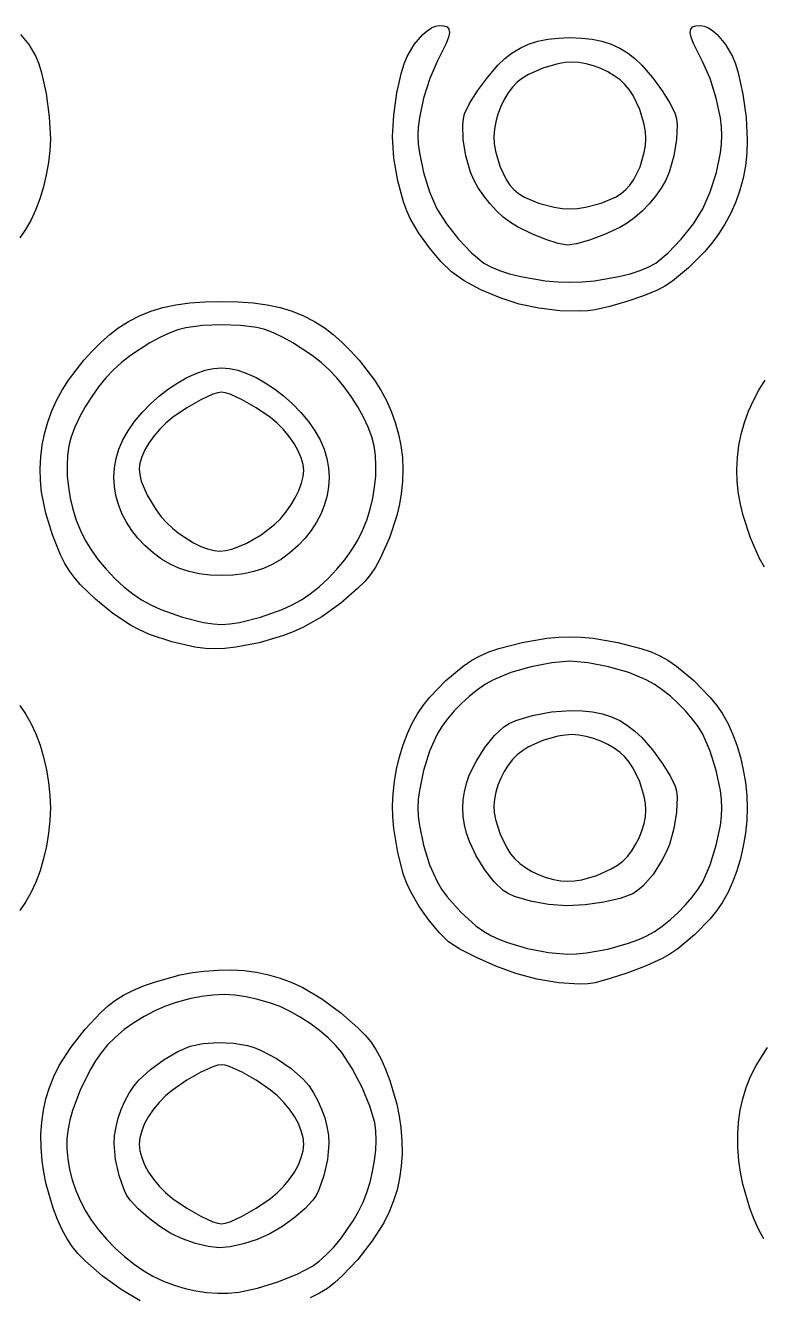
# Model space of a CAD drawing. Extents: x 94 to 886, y 19 to 528.
# Drawn here: x 286.7 to 454.2, y 238.7 to 527.6 of the extents above; entities that cross this region are included whole.
import ezdxf

# ---------------------------------------------------------------- set-up
doc = ezdxf.new("R2010")
doc.units = 0

msp = doc.modelspace()

# ---------------------------------------------------------------- linework, layer by layer
at = {"layer": 'Layer 1'}
for p, q in [((377.125536, 525.52984), (378.117718, 526.396751)), ((378.117718, 526.396751), (379.09525, 527.05195)), ((379.09525, 527.05195), (380.028277, 527.466379)), ((380.028277, 527.466379), (380.88694, 527.61098)), ((380.88694, 527.61098), (381.939255, 527.533835)), ((381.939255, 527.533835), (382.679319, 527.27321)), ((382.679319, 527.27321), (383.10466, 526.785323)), ((383.212805, 526.02639), (383.001281, 524.952627)), ((383.10466, 526.785323), (383.212805, 526.02639)), ((438.013752, 526.02639), (438.121882, 526.785323)), ((438.225261, 524.952627), (438.013752, 526.02639)), ((438.121882, 526.785323), (438.547176, 527.27321)), ((438.547176, 527.27321), (439.287163, 527.533835)), ((439.287163, 527.533835), (440.33937, 527.61098)), ((440.33937, 527.61098), (441.198033, 527.466379)), ((441.198033, 527.466379), (442.13106, 527.05195)), ((442.13106, 527.05195), (443.108592, 526.396751)), ((443.108592, 526.396751), (444.100774, 525.52984)), ((285.602096, 525.5295), (287.495108, 523.276777)), ((287.495108, 523.276777), (289.09849, 520.52591)), ((373.60744, 520.52625), (375.216649, 523.277117)), ((375.216649, 523.277117), (377.125536, 525.52984)), ((382.467616, 523.520252), (380.42397, 519.40453)), ((383.001281, 524.952627), (382.467616, 523.520252)), ((399.285245, 522.448981), (401.220905, 523.319626)), ((401.220905, 523.319626), (403.308168, 523.987813)), ((403.308168, 523.987813), (405.56052, 524.458701)), ((405.56052, 524.458701), (407.991446, 524.73745)), ((407.991446, 524.73745), (410.61443, 524.82922)), ((410.61443, 524.82922), (413.237421, 524.73745)), ((413.237421, 524.73745), (415.66834, 524.458701)), ((415.66834, 524.458701), (417.920675, 523.987813)), ((417.920675, 523.987813), (420.007916, 523.319626)), ((420.007916, 523.319626), (421.943553, 522.448981)), ((438.75888, 523.520252), (438.225261, 524.952627)), ((440.80234, 519.40453), (438.75888, 523.520252)), ((444.100774, 525.52984), (446.009661, 523.277117)), ((446.009661, 523.277117), (447.61887, 520.52625)), ((289.09849, 520.52591), (289.77018, 518.864133)), ((372.935528, 518.875843), (373.60744, 520.52625)), ((395.814792, 520.079678), (397.487702, 521.370718)), ((397.487702, 521.370718), (399.285245, 522.448981)), ((421.943553, 522.448981), (423.741075, 521.370718)), ((423.741075, 521.370718), (425.413971, 520.079678)), ((447.61887, 520.52625), (448.290782, 518.858677)), ((289.77018, 518.864133), (290.396376, 516.852585)), ((372.308697, 516.896887), (372.935528, 518.875843)), ((380.42397, 519.40453), (378.716561, 515.537863)), ((391.848512, 515.762757), (394.25303, 518.5707)), ((394.25303, 518.5707), (395.814792, 520.079678)), ((404.44481, 517.913853), (401.210698, 516.45012)), ((407.883267, 518.902869), (404.44481, 517.913853)), ((409.550713, 519.172153), (407.883267, 518.902869)), ((411.11515, 519.26611), (409.550713, 519.172153)), ((412.669371, 519.162292), (411.11515, 519.26611)), ((414.307523, 518.864745), (412.669371, 519.162292)), ((415.980295, 518.394332), (414.307523, 518.864745)), ((417.638375, 517.771915), (415.980295, 518.394332)), ((419.232452, 517.018357), (417.638375, 517.771915)), ((425.413971, 520.079678), (426.97573, 518.5707)), ((426.97573, 518.5707), (429.380248, 515.76278)), ((442.509702, 515.537864), (440.80234, 519.40453)), ((448.290782, 518.858677), (448.917613, 516.830517)), ((290.396376, 516.852585), (291.457595, 512.088201)), ((371.24515, 512.252224), (372.308697, 516.896887)), ((378.716561, 515.537863), (377.318349, 511.076343)), ((389.616668, 512.743831), (391.848512, 515.762757)), ((398.59185, 514.66273), (397.533056, 513.58053)), ((399.798683, 515.587441), (398.59185, 514.66273)), ((401.210698, 516.45012), (399.798683, 515.587441)), ((420.713214, 516.15452), (419.232452, 517.018357)), ((422.031351, 515.201267), (420.713214, 516.15452)), ((423.13755, 514.17946), (422.031351, 515.201267)), ((429.380248, 515.76278), (431.612093, 512.743861)), ((443.90792, 511.076346), (442.509702, 515.537864)), ((448.917613, 516.830517), (449.98116, 512.005129)), ((291.457595, 512.088201), (292.172772, 506.848822)), ((370.526543, 507.190049), (371.24515, 512.252224)), ((387.80644, 509.876415), (389.616668, 512.743831)), ((396.545298, 512.266552), (395.650193, 510.771316)), ((397.533056, 513.58053), (396.545298, 512.266552)), ((424.095767, 513.010033), (423.13755, 514.17946)), ((424.989698, 511.633741), (424.095767, 513.010033)), ((426.506444, 508.462656), (424.989698, 511.633741)), ((431.612093, 512.743861), (433.42232, 509.876437)), ((449.98116, 512.005129), (450.699767, 506.675476)), ((377.318349, 511.076343), (376.373614, 506.572091)), ((386.66677, 507.523), (387.80644, 509.876415)), ((394.869359, 509.145345), (394.224413, 507.439159)), ((395.650193, 510.771316), (394.869359, 509.145345)), ((433.42232, 509.876437), (434.56199, 507.523)), ((444.85268, 506.572095), (443.90792, 511.076346)), ((292.172772, 506.848822), (292.43253, 501.75051)), ((370.26262, 502.30815), (370.526543, 507.190049)), ((376.373614, 506.572091), (376.116389, 504.476479)), ((386.229594, 504.99354), (386.378002, 506.387646)), ((386.378002, 506.387646), (386.66677, 507.523)), ((393.736973, 505.703281), (393.428656, 503.98823)), ((394.224413, 507.439159), (393.736973, 505.703281)), ((427.53127, 505.070398), (426.506444, 508.462656)), ((434.56199, 507.523), (434.850584, 506.387263)), ((434.850584, 506.387263), (434.99857, 504.992065)), ((445.109916, 504.476482), (444.85268, 506.572095)), ((450.699767, 506.675476), (450.96369, 501.46695)), ((376.116389, 504.476479), (376.02664, 502.57723)), ((386.332244, 501.646914), (386.229594, 504.99354)), ((393.428656, 503.98823), (393.32108, 502.34453)), ((427.810302, 503.41764), (427.53127, 505.070398)), ((427.90766, 501.86116), (427.810302, 503.41764)), ((434.99857, 504.992065), (434.894445, 501.64143)), ((445.19967, 502.57723), (445.109916, 504.476482)), ((292.43253, 501.75051), (292.320505, 499.155664)), ((370.580467, 497.392108), (370.26262, 502.30815)), ((376.02664, 502.57723), (376.114542, 500.681418)), ((376.114542, 500.681418), (376.366471, 498.595672)), ((386.93149, 497.918806), (386.332244, 501.646914)), ((393.32108, 502.34453), (393.413518, 500.705589)), ((393.413518, 500.705589), (393.678449, 499.004138)), ((427.550274, 498.70842), (427.815217, 500.3193)), ((427.815217, 500.3193), (427.90766, 501.86116)), ((434.894445, 501.64143), (434.29307, 497.90738)), ((444.859822, 498.595674), (445.111764, 500.681422)), ((445.111764, 500.681422), (445.19967, 502.57723)), ((450.96369, 501.46695), (450.858058, 498.542264)), ((292.320505, 499.155664), (292.00149, 496.429032)), ((371.445901, 492.236929), (370.580467, 497.392108)), ((376.366471, 498.595672), (377.291756, 494.127673)), ((387.9841, 494.2449), (386.93149, 497.918806)), ((393.678449, 499.004138), (394.651493, 495.611994)), ((426.577193, 495.469953), (427.550274, 498.70842)), ((434.29307, 497.90738), (433.2379, 494.2262)), ((443.934499, 494.127665), (444.859822, 498.595674)), ((450.858058, 498.542264), (450.542662, 495.67339)), ((292.00149, 496.429032), (291.494322, 493.639423)), ((377.291756, 494.127673), (378.661186, 489.719827)), ((388.755557, 492.458171), (387.9841, 494.2449)), ((394.651493, 495.611994), (396.091617, 492.564667)), ((425.13703, 492.526464), (426.577193, 495.469953)), ((433.2379, 494.2262), (432.453396, 492.433775)), ((442.565031, 489.719813), (443.934499, 494.127665)), ((450.542662, 495.67339), (450.019749, 492.867625)), ((291.494322, 493.639423), (290.817839, 490.855644)), ((372.726762, 487.45461), (371.445901, 492.236929)), ((389.775927, 490.633675), (388.755557, 492.458171)), ((396.091617, 492.564667), (396.9404, 491.294239)), ((396.9404, 491.294239), (397.85023, 490.25873)), ((423.3784, 490.25866), (424.288235, 491.284307)), ((424.288235, 491.284307), (425.13703, 492.526464)), ((432.453396, 492.433775), (431.39835, 490.600322)), ((450.019749, 492.867625), (449.291567, 490.132266)), ((290.817839, 490.855644), (289.990879, 488.146504)), ((378.661186, 489.719827), (380.33345, 485.91873)), ((391.001378, 488.822616), (389.775927, 490.633675)), ((392.388078, 487.076198), (391.001378, 488.822616)), ((397.85023, 490.25873), (398.928104, 489.380711)), ((398.928104, 489.380711), (400.258583, 488.561592)), ((400.258583, 488.561592), (403.467936, 487.171767)), ((417.760636, 487.171767), (420.969976, 488.561592)), ((420.969976, 488.561592), (422.300453, 489.380711)), ((422.300453, 489.380711), (423.37833, 490.25873)), ((423.37833, 490.25873), (423.3784, 490.25866)), ((430.118959, 488.777502), (428.661422, 487.01697)), ((431.39835, 490.600322), (430.118959, 488.777502)), ((440.89275, 485.91873), (442.565031, 489.719813)), ((449.291567, 490.132266), (448.360366, 487.474612)), ((289.032281, 485.580813), (287.960882, 483.227379)), ((289.990879, 488.146504), (289.032281, 485.580813)), ((373.481678, 485.394523), (372.726762, 487.45461)), ((380.33345, 485.91873), (382.51247, 482.455346)), ((393.892192, 485.445623), (392.388078, 487.076198)), ((395.469889, 483.982096), (393.892192, 485.445623)), ((403.467936, 487.171767), (407.059462, 486.23269)), ((407.059462, 486.23269), (408.867655, 485.977003)), ((408.867655, 485.977003), (410.61433, 485.88779)), ((410.61433, 485.88779), (412.360975, 485.977003)), ((412.360975, 485.977003), (414.169143, 486.23269)), ((414.169143, 486.23269), (417.760636, 487.171767)), ((428.661422, 487.01697), (427.07194, 485.370386)), ((438.713736, 482.45534), (440.89275, 485.91873)), ((448.360366, 487.474612), (447.228392, 484.901959)), ((287.960882, 483.227379), (286.79552, 481.15501)), ((374.29089, 483.65715), (373.481678, 485.394523)), ((376.276227, 480.373329), (374.29089, 483.65715)), ((397.077336, 482.73682), (395.469889, 483.982096)), ((398.6707, 481.761), (397.077336, 482.73682)), ((423.68193, 482.625693), (421.9738, 481.6309)), ((425.396709, 483.889407), (423.68193, 482.625693)), ((427.07194, 485.370386), (425.396709, 483.889407)), ((447.228392, 484.901959), (445.897894, 482.421606)), ((286.79552, 481.15501), (285.500975, 479.286278)), ((378.704096, 476.989479), (376.276227, 480.373329)), ((382.51247, 482.455346), (385.261675, 478.966975)), ((398.6706, 481.76094), (398.6707, 481.761)), ((401.925047, 480.201185), (398.6706, 481.76094)), ((405.152871, 478.907349), (401.925047, 480.201185)), ((418.497859, 480.052471), (415.088602, 478.776599)), ((421.9738, 481.6309), (418.497859, 480.052471)), ((435.964532, 478.966968), (438.713736, 482.45534)), ((444.37112, 480.04085), (442.901955, 478.078257)), ((445.897894, 482.421606), (444.37112, 480.04085)), ((381.26714, 473.904015), (378.704096, 476.989479)), ((385.261675, 478.966975), (388.229018, 475.859807)), ((407.981135, 478.013673), (405.152871, 478.907349)), ((410.0369, 477.6544), (407.981135, 478.013673)), ((412.13772, 477.933752), (410.0369, 477.6544)), ((415.088602, 478.776599), (412.13772, 477.933752)), ((432.997188, 475.859801), (435.964532, 478.966968)), ((442.901955, 478.078257), (441.251299, 476.123543)), ((383.658, 471.51535), (381.26714, 473.904015)), ((388.229018, 475.859807), (391.06245, 473.54003)), ((430.16375, 473.54003), (432.997188, 475.859801)), ((441.251299, 476.123543), (437.630124, 472.444291)), ((386.526997, 469.506944), (383.658, 471.51535)), ((391.06245, 473.54003), (392.621617, 472.66691)), ((392.621617, 472.66691), (394.592745, 471.85286)), ((394.592745, 471.85286), (396.896236, 471.115555)), ((396.896236, 471.115555), (399.45249, 470.472671)), ((421.773737, 470.472671), (424.329987, 471.115555)), ((424.329987, 471.115555), (426.633473, 471.85286)), ((426.633473, 471.85286), (428.604595, 472.66691)), ((428.604595, 472.66691), (430.16375, 473.54003)), ((437.630124, 472.444291), (433.956822, 469.416169)), ((390.391917, 467.456806), (386.526997, 469.506944)), ((399.45249, 470.472671), (405.00489, 469.540865)), ((405.00489, 469.540865), (407.841837, 469.287292)), ((407.841837, 469.287292), (410.61315, 469.19884)), ((410.61315, 469.19884), (413.384431, 469.287292)), ((413.384431, 469.287292), (416.221358, 469.540865)), ((416.221358, 469.540865), (421.773737, 470.472671)), ((432.241007, 468.275367), (430.68062, 467.45225)), ((433.956822, 469.416169), (432.241007, 468.275367)), ((394.746554, 465.605203), (390.391917, 467.456806)), ((399.0847, 464.1924), (394.746554, 465.605203)), ((427.356068, 466.122737), (423.551085, 464.822061)), ((430.68062, 467.45225), (427.356068, 466.122737)), ((312.684628, 461.51678), (315.278332, 462.571117)), ((315.278332, 462.571117), (318.026149, 463.410689)), ((318.026149, 463.410689), (320.967771, 464.045782)), ((320.967771, 464.045782), (324.14289, 464.486683)), ((324.14289, 464.486683), (327.591199, 464.74368)), ((327.591199, 464.74368), (331.35239, 464.82706)), ((331.35239, 464.82706), (335.113613, 464.74368)), ((335.113613, 464.74368), (338.561946, 464.486683)), ((338.561946, 464.486683), (341.737082, 464.045782)), ((341.737082, 464.045782), (344.678715, 463.410689)), ((344.678715, 463.410689), (347.426538, 462.571117)), ((347.426538, 462.571117), (350.020246, 461.51678)), ((403.569331, 463.256059), (399.08382, 464.19242)), ((399.08382, 464.19242), (399.0847, 464.1924)), ((408.324991, 462.700937), (403.569331, 463.256059)), ((412.783391, 462.569495), (408.324991, 462.700937)), ((414.723802, 462.675915), (412.783391, 462.569495)), ((416.37712, 462.90417), (414.723802, 462.675915)), ((419.734994, 463.69946), (416.37712, 462.90417)), ((423.551085, 464.822061), (419.734994, 463.69946)), ((307.80079, 458.72266), (310.205345, 460.23739)), ((310.205345, 460.23739), (312.684628, 461.51678)), ((331.343124, 459.495396), (327.034578, 459.329681)), ((335.648368, 459.346323), (331.343124, 459.495396)), ((350.020246, 461.51678), (352.499532, 460.23739)), ((352.499532, 460.23739), (354.90409, 458.72266)), ((303.956811, 455.549401), (305.914243, 457.288703)), ((305.914243, 457.288703), (307.80079, 458.72266)), ((317.299453, 456.606672), (315.076159, 455.390651)), ((319.448401, 457.614875), (317.299453, 456.606672)), ((321.455481, 458.375822), (319.448401, 457.614875)), ((323.25317, 458.85007), (321.455481, 458.375822)), ((327.034578, 459.329681), (323.25317, 458.85007)), ((339.41987, 458.88157), (335.648368, 459.346323)), ((341.211808, 458.412785), (339.41987, 458.88157)), ((343.214782, 457.655764), (341.211808, 458.412785)), ((345.361269, 456.649935), (343.214782, 457.655764)), ((347.583745, 455.434729), (345.361269, 456.649935)), ((354.90409, 458.72266), (356.79065, 457.288707)), ((356.79065, 457.288707), (358.748089, 455.549408)), ((301.985454, 453.571533), (303.956811, 455.549401)), ((315.076159, 455.390651), (310.676622, 452.492921)), ((351.98657, 452.5339), (347.583745, 455.434729)), ((358.748089, 455.549408), (360.719446, 453.571543)), ((296.557433, 446.87432), (300.057133, 451.421877)), ((300.057133, 451.421877), (301.985454, 453.571533)), ((308.635424, 450.890093), (306.78997, 449.23721)), ((310.676622, 452.492921), (308.635424, 450.890093)), ((354.031872, 450.927135), (351.98657, 452.5339)), ((355.88307, 449.26871), (354.031872, 450.927135)), ((360.719446, 453.571543), (362.647761, 451.421889)), ((362.647761, 451.421889), (366.147423, 446.87433)), ((306.78997, 449.23721), (305.073452, 447.428448)), ((323.49103, 447.50011), (325.579469, 448.447171)), ((325.579469, 448.447171), (327.609911, 449.146231)), ((327.609911, 449.146231), (329.54629, 449.579045)), ((329.54629, 449.579045), (331.35254, 449.72737)), ((331.35254, 449.72737), (333.158807, 449.579045)), ((333.158807, 449.579045), (335.095191, 449.146231)), ((335.095191, 449.146231), (337.125631, 448.447171)), ((337.125631, 448.447171), (339.214066, 447.50011)), ((357.605991, 447.453768), (355.88307, 449.26871)), ((295.099975, 444.609976), (296.557433, 446.87432)), ((303.401694, 445.378936), (301.81632, 443.159422)), ((305.073452, 447.428448), (303.401694, 445.378936)), ((319.284429, 444.934954), (321.380661, 446.32329)), ((321.380661, 446.32329), (323.49103, 447.50011)), ((339.214066, 447.50011), (341.324435, 446.32329)), ((341.324435, 446.32329), (343.420678, 444.934954)), ((359.283703, 445.398492), (357.605991, 447.453768)), ((360.87446, 443.173754), (359.283703, 445.398492)), ((366.147423, 446.87433), (367.604849, 444.609982)), ((453.621228, 444.610096), (455.07866, 446.87444)), ((292.774297, 439.902928), (293.91339, 442.44096)), ((293.91339, 442.44096), (295.099975, 444.609976)), ((301.81632, 443.159422), (300.358955, 440.840655)), ((315.27864, 441.59671), (317.2384, 443.353347)), ((317.2384, 443.353347), (319.284429, 444.934954)), ((326.617484, 442.470755), (323.440953, 440.637682)), ((329.376533, 443.709325), (326.617484, 442.470755)), ((330.485274, 444.046555), (329.376533, 443.709325)), ((331.35257, 444.16422), (330.485274, 444.046555)), ((332.21989, 444.046555), (331.35257, 444.16422)), ((333.328648, 443.709325), (332.21989, 444.046555)), ((336.087721, 442.470755), (333.328648, 443.709325)), ((339.264269, 440.637682), (336.087721, 442.470755)), ((343.420678, 444.934954), (345.466733, 443.353347)), ((345.466733, 443.353347), (347.42654, 441.59671)), ((362.336519, 440.850429), (360.87446, 443.173754)), ((367.604849, 444.609982), (368.79139, 442.44096)), ((368.79139, 442.44096), (369.949184, 439.865625)), ((451.278432, 439.865731), (452.43468, 442.44108)), ((452.43468, 442.44108), (453.621228, 444.610096)), ((291.834087, 437.329244), (292.774297, 439.902928)), ((300.358955, 440.840655), (299.071223, 438.493382)), ((311.551657, 437.471132), (313.276086, 439.532468)), ((313.276086, 439.532468), (315.27864, 441.59671)), ((323.440953, 440.637682), (320.21247, 438.39928)), ((342.49277, 438.39928), (339.264269, 440.637682)), ((347.42654, 441.59671), (349.429091, 439.532493)), ((349.429091, 439.532493), (351.153519, 437.47117)), ((363.628134, 438.499388), (362.336519, 440.850429)), ((369.949184, 439.865625), (370.897861, 437.272064)), ((450.330471, 437.272163), (451.278432, 439.865731)), ((291.093599, 434.724911), (291.834087, 437.329244)), ((299.071223, 438.493382), (297.994748, 436.188352)), ((310.101924, 435.40586), (311.551657, 437.471132)), ((318.686975, 437.121277), (317.263811, 435.697115)), ((320.21247, 438.39928), (318.686975, 437.121277)), ((344.021958, 437.110941), (342.49277, 438.39928)), ((345.446854, 435.663708), (344.021958, 437.110941)), ((351.153519, 437.47117), (352.603252, 435.405904)), ((364.70756, 436.191506), (363.628134, 438.499388)), ((370.897861, 437.272064), (371.638165, 434.655671)), ((449.59025, 434.655769), (450.330471, 437.272163)), ((290.553672, 432.094934), (291.093599, 434.724911)), ((297.171156, 433.996312), (296.64207, 431.98801)), ((297.994748, 436.188352), (297.171156, 433.996312)), ((308.923463, 433.329811), (310.101924, 435.40586)), ((315.97413, 434.174546), (314.849083, 432.601324)), ((317.263811, 435.697115), (315.97413, 434.174546)), ((346.736761, 434.106219), (345.446854, 435.663708)), ((347.86098, 432.487114), (346.736761, 434.106219)), ((352.603252, 435.405904), (353.781714, 433.329853)), ((365.533054, 433.997656), (364.70756, 436.191506)), ((366.06287, 431.98871), (365.533054, 433.997656)), ((371.638165, 434.655671), (372.170835, 432.011841)), ((449.057219, 432.011942), (449.59025, 434.655769)), ((290.215149, 429.444316), (290.553672, 432.094934)), ((296.64207, 431.98801), (296.328429, 429.794936)), ((307.366647, 429.118015), (308.012846, 431.236143)), ((308.012846, 431.236143), (308.923463, 433.329811)), ((313.91982, 431.025203), (313.217493, 429.493936)), ((314.849083, 432.601324), (313.91982, 431.025203)), ((348.788811, 430.855029), (347.86098, 432.487114)), ((349.489556, 429.258603), (348.788811, 430.855029)), ((353.781714, 433.329853), (354.692332, 431.236177)), ((354.692332, 431.236177), (355.338531, 429.118038)), ((366.376302, 429.795655), (366.06287, 431.98871)), ((372.170835, 432.011841), (372.496614, 429.33597)), ((448.730831, 429.336077), (449.057219, 432.011942)), ((290.078867, 426.778062), (290.215149, 429.444316)), ((296.328429, 429.794936), (296.206488, 427.468141)), ((306.981441, 426.968584), (307.366647, 429.118015)), ((312.773253, 428.055277), (312.61825, 426.75698)), ((313.217493, 429.493936), (312.773253, 428.055277)), ((349.932515, 427.746474), (349.489556, 429.258603)), ((350.08699, 426.36728), (349.932515, 427.746474)), ((355.338531, 429.118038), (355.723739, 426.968596)), ((366.497797, 427.468872), (366.376302, 429.795655)), ((372.496614, 429.33597), (372.616244, 426.623453)), ((448.610539, 426.623566), (448.730831, 429.336077)), ((290.145667, 424.101175), (290.078867, 426.778062)), ((296.206488, 427.468141), (296.271615, 425.043113)), ((296.271615, 425.043113), (296.519181, 422.555337)), ((306.8538, 424.78101), (306.981441, 426.968584)), ((306.973612, 422.709537), (306.8538, 424.78101)), ((312.61825, 426.75698), (312.746157, 425.444965)), ((312.746157, 425.444965), (313.112743, 423.966968)), ((349.560618, 423.456626), (349.950837, 424.984891)), ((349.950837, 424.984891), (350.08699, 426.36728)), ((355.723739, 426.968596), (355.85138, 424.78101)), ((355.85138, 424.78101), (355.731568, 422.70956)), ((366.184084, 422.556075), (366.432132, 425.043849)), ((366.432132, 425.043849), (366.497797, 427.468872)), ((372.616244, 426.623453), (372.530465, 423.869685)), ((448.695795, 423.869802), (448.610539, 426.623566)), ((290.41639, 421.41866), (290.145667, 424.101175)), ((296.519181, 422.555337), (296.944556, 420.040303)), ((307.327748, 420.641038), (306.973612, 422.709537)), ((313.112743, 423.966968), (314.459137, 420.715074)), ((348.943696, 421.832994), (349.560618, 423.456626)), ((355.731568, 422.70956), (355.377432, 420.641072)), ((365.75843, 420.041036), (366.184084, 422.556075)), ((372.530465, 423.869685), (372.24002, 421.07006)), ((448.98605, 421.07018), (448.695795, 423.869802)), ((291.375589, 416.657027), (290.41639, 421.41866)), ((296.944556, 420.040303), (297.543109, 417.533495)), ((307.908261, 418.592944), (307.327748, 420.641038)), ((314.459137, 420.715074), (316.451803, 417.405382)), ((347.139189, 418.501669), (348.127432, 420.164505)), ((348.127432, 420.164505), (348.943696, 421.832994)), ((355.377432, 420.641072), (354.796919, 418.592979)), ((365.159946, 417.534221), (365.75843, 420.041036)), ((372.24002, 421.07006), (371.816224, 418.674713)), ((449.409973, 418.674811), (448.98605, 421.07018)), ((292.87307, 411.708973), (291.375589, 416.657027)), ((297.543109, 417.533495), (298.310211, 415.070402)), ((308.707202, 416.582685), (307.908261, 418.592944)), ((309.716625, 414.627692), (308.707202, 416.582685)), ((316.451803, 417.405382), (317.626228, 415.85514)), ((344.756211, 415.394997), (346.006328, 416.894997)), ((346.006328, 416.894997), (347.139189, 418.501669)), ((353.997978, 416.582715), (352.988555, 414.627713)), ((354.796919, 418.592979), (353.997978, 416.582715)), ((364.393411, 415.071116), (365.159946, 417.534221)), ((371.205377, 416.1562), (369.537697, 411.051349)), ((371.816224, 418.674713), (371.205377, 416.1562)), ((450.020879, 416.156282), (449.409973, 418.674811)), ((451.688538, 411.05142), (450.020879, 416.156282)), ((298.310211, 415.070402), (299.24123, 412.68651)), ((310.928581, 412.745394), (309.716625, 414.627692)), ((317.626228, 415.85514), (318.88511, 414.44198)), ((318.88511, 414.44198), (320.262304, 413.148785)), ((340.368778, 411.703919), (343.41631, 414.05217)), ((343.4162, 414.05218), (344.756211, 415.394997)), ((343.41631, 414.05217), (343.4162, 414.05218)), ((352.988555, 414.627713), (351.776599, 412.745406)), ((363.4636, 412.68721), (364.393411, 415.071116)), ((294.703889, 407.159412), (292.87307, 411.708973)), ((299.24123, 412.68651), (300.320437, 410.525991)), ((300.320437, 410.525991), (301.698328, 408.296657)), ((312.335122, 410.953224), (310.928581, 412.745394)), ((313.9283, 409.26861), (312.335122, 410.953224)), ((320.262304, 413.148785), (321.775817, 411.94235)), ((321.775817, 411.94235), (325.013886, 409.895376)), ((337.002282, 409.78089), (340.368778, 411.703919)), ((350.370058, 410.953227), (348.77688, 409.26861)), ((351.776599, 412.745406), (350.370058, 410.953227)), ((361.00659, 408.297353), (362.384445, 410.52669)), ((362.384445, 410.52669), (363.4636, 412.68721)), ((369.537697, 411.051349), (367.467317, 406.358853)), ((453.758815, 406.358937), (451.688538, 411.05142)), ((301.698328, 408.296657), (303.320032, 406.060531)), ((313.92838, 409.26861), (313.9283, 409.26861)), ((315.786351, 407.621882), (313.92838, 409.26861)), ((317.706663, 406.213216), (315.786351, 407.621882)), ((325.013886, 409.895376), (326.639486, 409.107645)), ((326.639486, 409.107645), (328.203492, 408.512289)), ((328.203492, 408.512289), (329.656426, 408.135713)), ((329.656426, 408.135713), (330.94881, 408.00432)), ((330.94881, 408.00432), (332.249394, 408.127759)), ((332.249394, 408.127759), (333.725926, 408.481538)), ((333.725926, 408.481538), (337.002282, 409.78089)), ((346.918914, 407.621882), (344.998599, 406.213216)), ((348.77688, 409.26861), (346.918914, 407.621882)), ((359.384911, 406.061223), (361.00659, 408.297353)), ((295.680254, 405.216852), (294.703889, 407.159412)), ((296.6631, 403.59326), (295.680254, 405.216852)), ((303.320032, 406.060531), (305.130672, 403.879635)), ((319.703869, 405.036911), (317.706663, 406.213216)), ((321.792519, 404.087265), (319.703869, 405.036911)), ((343.001387, 405.036911), (340.912725, 404.087265)), ((344.998599, 406.213216), (343.001387, 405.036911)), ((357.574282, 403.880324), (359.384911, 406.061223)), ((367.467317, 406.358853), (366.353094, 404.355784)), ((454.872994, 404.355884), (453.758815, 406.358937)), ((297.803147, 402.080347), (296.6631, 403.59326)), ((299.230118, 400.455096), (297.803147, 402.080347)), ((305.130672, 403.879635), (307.075377, 401.815992)), ((307.075377, 401.815992), (309.09927, 399.931626)), ((323.987164, 403.358577), (321.792519, 404.087265)), ((326.302355, 402.845144), (323.987164, 403.358577)), ((328.752643, 402.541266), (326.302355, 402.845144)), ((331.35258, 402.44124), (328.752643, 402.541266)), ((333.952542, 402.541266), (331.35258, 402.44124)), ((336.402853, 402.845144), (333.952542, 402.541266)), ((338.718064, 403.358577), (336.402853, 402.845144)), ((340.912725, 404.087265), (338.718064, 403.358577)), ((353.605683, 399.932313), (355.629581, 401.816679)), ((355.629581, 401.816679), (357.574282, 403.880324)), ((365.22457, 402.68206), (363.926074, 401.137547)), ((366.353094, 404.355784), (365.22457, 402.68206)), ((302.715956, 397.071019), (299.230118, 400.455096)), ((309.09927, 399.931626), (311.147479, 398.288557)), ((351.557464, 398.289249), (353.605683, 399.932313)), ((362.324772, 399.504765), (358.465452, 396.172219)), ((363.926074, 401.137547), (362.324772, 399.504765)), ((306.662866, 393.847912), (302.715956, 397.071019)), ((311.147479, 398.288557), (313.16513, 396.94881)), ((313.16513, 396.94881), (315.258118, 395.821139)), ((347.446626, 395.821139), (349.53963, 396.94881)), ((349.53963, 396.94881), (349.5398, 396.94951)), ((349.5398, 396.94951), (351.557464, 398.289249)), ((358.465452, 396.172219), (354.150017, 393.080068)), ((310.6131, 391.19266), (306.662866, 393.847912)), ((315.258118, 395.821139), (317.551845, 394.769122)), ((317.551845, 394.769122), (322.443132, 392.984151)), ((322.443132, 392.984151), (327.242218, 391.778092)), ((335.462499, 391.778092), (340.2616, 392.984151)), ((340.2616, 392.984151), (345.152891, 394.769122)), ((345.152891, 394.769122), (347.446626, 395.821139)), ((354.150017, 393.080068), (349.88187, 390.62396)), ((310.61297, 391.1926), (310.6131, 391.19266)), ((312.669098, 390.103729), (310.61297, 391.1926)), ((314.985288, 389.087649), (312.669098, 390.103729)), ((327.242218, 391.778092), (329.420694, 391.449715)), ((329.420694, 391.449715), (331.35233, 391.33514)), ((331.35233, 391.33514), (333.284002, 391.449715)), ((333.284002, 391.449715), (335.462499, 391.778092)), ((349.88187, 390.62396), (347.690719, 389.647155)), ((320.08125, 387.36293), (314.985288, 389.087649)), ((325.267648, 386.196571), (320.08125, 387.36293)), ((345.248558, 388.736114), (339.93884, 387.191024)), ((347.690719, 389.647155), (345.248558, 388.736114)), ((394.450935, 385.898822), (399.733726, 387.268416)), ((399.733726, 387.268416), (405.344885, 388.19381)), ((405.344885, 388.19381), (408.063945, 388.445768)), ((408.063945, 388.445768), (410.61351, 388.53368)), ((410.61351, 388.53368), (413.163051, 388.445768)), ((413.163051, 388.445768), (415.882091, 388.19381)), ((415.882091, 388.19381), (421.493221, 387.268416)), ((421.493221, 387.268416), (426.775995, 385.898822)), ((327.696881, 385.878441), (325.267648, 386.196571)), ((329.91127, 385.7667), (327.696881, 385.878441)), ((332.139407, 385.864738), (329.91127, 385.7667)), ((334.607987, 386.148087), (332.139407, 385.864738)), ((339.93884, 387.191024), (334.607987, 386.148087)), ((390.16741, 384.22635), (392.142333, 385.091613)), ((392.142333, 385.091613), (394.450935, 385.898822)), ((426.775995, 385.898822), (429.084592, 385.091613)), ((429.084592, 385.091613), (431.05951, 384.22635)), ((382.419096, 378.568477), (386.372222, 381.851251)), ((386.372222, 381.851251), (388.318795, 383.179356)), ((388.318795, 383.179356), (390.16741, 384.22635)), ((401.82106, 381.731095), (397.213563, 380.389443)), ((406.477877, 382.637612), (401.82106, 381.731095)), ((410.6135, 382.97055), (406.477877, 382.637612)), ((414.749054, 382.637612), (410.6135, 382.97055)), ((419.405861, 381.731095), (414.749054, 382.637612)), ((424.013388, 380.389443), (419.405861, 381.731095)), ((431.05951, 384.22635), (432.908115, 383.179363)), ((432.908115, 383.179363), (434.854683, 381.851264)), ((434.854683, 381.851264), (438.807805, 378.568496)), ((378.775827, 374.811565), (382.419096, 378.568477)), ((393.2259, 378.7511), (391.438263, 377.736997)), ((397.213563, 380.389443), (393.2259, 378.7511)), ((428.0011, 378.7511), (424.013388, 380.389443)), ((429.788718, 377.737), (428.0011, 378.7511)), ((438.807805, 378.568496), (442.45108, 374.811581)), ((389.598053, 376.468995), (387.757882, 374.997867)), ((391.438263, 377.736997), (389.598053, 376.468995)), ((431.62891, 376.468998), (429.788718, 377.737)), ((433.469064, 374.997869), (431.62891, 376.468998)), ((285.489114, 372.890797), (286.79542, 371.01405)), ((375.91021, 371.01405), (377.216575, 372.890787)), ((377.216575, 372.890787), (378.775827, 374.811565)), ((385.970361, 373.374386), (384.288101, 371.649326)), ((387.757882, 374.997867), (385.970361, 373.374386)), ((435.25657, 373.374386), (433.469064, 374.997869)), ((436.938817, 371.649324), (435.25657, 373.374386)), ((442.45108, 374.811581), (444.010338, 372.890797)), ((444.010338, 372.890797), (445.31671, 371.01405)), ((286.79542, 371.01405), (288.007509, 368.866204)), ((374.72959, 368.916867), (375.91021, 371.01405)), ((382.763714, 369.873459), (381.449809, 368.09756)), ((384.288101, 371.649326), (382.763714, 369.873459)), ((398.31756, 369.463154), (402.099486, 370.631651)), ((402.099486, 370.631651), (406.435754, 371.436468)), ((406.435754, 371.436468), (410.82642, 371.75608)), ((410.82642, 371.75608), (413.397992, 371.686338)), ((413.397992, 371.686338), (415.784257, 371.426382)), ((415.784257, 371.426382), (417.99877, 370.971104)), ((417.99877, 370.971104), (420.055089, 370.315395)), ((420.055089, 370.315395), (421.966767, 369.454146)), ((438.463195, 369.873456), (436.938817, 371.649324)), ((439.777093, 368.097557), (438.463195, 369.873456)), ((445.31671, 371.01405), (446.528763, 368.866204)), ((288.007509, 368.866204), (289.100319, 366.46758)), ((373.65104, 366.548187), (374.72959, 368.916867)), ((381.449809, 368.09756), (380.399, 366.3724)), ((393.444736, 366.063072), (395.58992, 368.0525)), ((395.58992, 368.0525), (396.790708, 368.780502)), ((396.790708, 368.780502), (398.31756, 369.463154)), ((421.966767, 369.454146), (423.747361, 368.38225)), ((423.747361, 368.38225), (425.410427, 367.094597)), ((425.410427, 367.094597), (426.96952, 365.58608)), ((440.8279, 366.3724), (439.777093, 368.097557)), ((446.528763, 368.866204), (447.621546, 366.46758)), ((289.100319, 366.46758), (290.060802, 363.867872)), ((372.691524, 363.970773), (373.65104, 366.548187)), ((380.399, 366.3724), (378.701374, 362.523988)), ((391.248713, 363.318874), (393.444736, 366.063072)), ((404.44393, 364.929135), (401.209818, 363.465369)), ((407.882387, 365.918166), (404.44393, 364.929135)), ((409.549833, 366.187452), (407.882387, 365.918166)), ((411.11427, 366.28141), (409.549833, 366.187452)), ((412.668491, 366.177587), (411.11427, 366.28141)), ((414.306643, 365.880027), (412.668491, 366.177587)), ((415.979415, 365.409597), (414.306643, 365.880027)), ((417.637495, 364.78716), (415.979415, 365.409597)), ((419.231572, 364.033582), (417.637495, 364.78716)), ((426.96952, 365.58608), (429.374087, 362.778139)), ((442.525544, 362.524006), (440.8279, 366.3724)), ((447.621546, 366.46758), (448.582009, 363.867872)), ((290.060802, 363.867872), (290.87591, 361.116769)), ((371.197467, 358.440802), (371.868011, 361.24739)), ((371.868011, 361.24739), (372.691524, 363.970773)), ((378.701374, 362.523988), (377.3112, 358.077422)), ((389.259596, 360.182063), (391.248713, 363.318874)), ((398.59097, 361.67792), (397.532176, 360.610362)), ((399.797803, 362.602664), (398.59097, 361.67792)), ((401.209818, 363.465369), (399.797803, 362.602664)), ((420.712334, 363.169727), (419.231572, 364.033582)), ((422.030471, 362.216462), (420.712334, 363.169727)), ((423.13667, 361.19465), (422.030471, 362.216462)), ((424.094887, 360.029988), (423.13667, 361.19465)), ((429.374087, 362.778139), (431.605939, 359.759184)), ((443.91576, 358.077441), (442.525544, 362.524006)), ((448.582009, 363.867872), (449.397104, 361.116769)), ((290.87591, 361.116769), (291.532595, 358.263964)), ((370.696857, 355.613773), (371.197467, 358.440802)), ((387.73513, 357.0148), (389.259596, 360.182063)), ((396.544418, 359.338271), (395.649313, 357.909236)), ((397.532176, 360.610362), (396.544418, 359.338271)), ((424.988818, 358.667308), (424.094887, 360.029988)), ((426.505564, 355.546182), (424.988818, 358.667308)), ((431.605939, 359.759184), (433.416176, 356.891727)), ((449.397104, 361.116769), (450.053781, 358.263964)), ((291.532595, 358.263964), (292.017811, 355.359148)), ((370.38315, 352.829068), (370.696857, 355.613773)), ((377.3112, 358.077422), (376.371911, 353.583296)), ((387.087216, 355.136168), (387.73513, 357.0148)), ((394.868479, 356.370846), (394.223533, 354.770691)), ((395.649313, 357.909236), (394.868479, 356.370846)), ((427.53039, 352.22784), (426.505564, 355.546182)), ((433.416176, 356.891727), (434.5559, 354.53828)), ((444.855091, 353.583306), (443.91576, 358.077441)), ((450.053781, 358.263964), (450.538992, 355.359148)), ((292.017811, 355.359148), (292.318508, 352.452013)), ((370.27331, 350.14945), (370.38315, 352.829068)), ((376.371911, 353.583296), (376.116171, 351.490457)), ((386.348739, 351.402661), (386.625063, 353.267344)), ((386.625063, 353.267344), (387.087216, 355.136168)), ((393.736093, 353.156359), (393.427776, 351.575439)), ((394.223533, 354.770691), (393.736093, 353.156359)), ((434.5559, 354.53828), (434.844688, 353.403103)), ((434.844688, 353.403103), (434.993232, 352.009437)), ((445.110844, 351.490462), (444.855091, 353.583306)), ((450.538992, 355.359148), (450.839688, 352.452013)), ((292.318508, 352.452013), (292.42164, 349.59225)), ((370.355486, 347.589572), (370.27331, 350.14945)), ((376.116171, 351.490457), (376.02694, 349.5922)), ((386.258311, 349.536451), (386.348739, 351.402661)), ((393.427776, 351.575439), (393.3202, 350.07552)), ((393.3202, 350.07552), (393.417554, 348.565729)), ((427.809422, 350.618641), (427.53039, 352.22784)), ((427.90678, 349.10885), (427.809422, 350.618641)), ((434.993232, 352.009437), (434.891139, 348.664365)), ((445.20008, 349.5922), (445.110844, 351.490462)), ((450.839688, 352.452013), (450.94282, 349.59225)), ((292.42164, 349.59225), (292.318508, 346.732461)), ((370.595235, 344.897085), (370.355486, 347.589572)), ((376.02694, 349.5922), (376.115919, 347.694382)), ((376.115919, 347.694382), (376.370934, 345.602879)), ((386.353848, 347.663048), (386.258311, 349.536451)), ((386.635419, 345.776783), (386.353848, 347.663048)), ((393.417554, 348.565729), (393.696574, 346.95653)), ((393.696574, 346.95653), (394.721365, 343.638187)), ((427.49087, 346.028011), (427.799199, 347.608931)), ((427.799199, 347.608931), (427.90678, 349.10885)), ((434.891139, 348.664365), (434.292716, 344.938526)), ((444.855091, 345.601046), (445.110844, 347.69391)), ((445.110844, 347.69391), (445.20008, 349.5922)), ((450.94282, 349.59225), (450.839688, 346.732461)), ((292.318508, 346.732461), (292.017811, 343.825316)), ((371.479811, 339.437051), (370.595235, 344.897085)), ((376.370934, 345.602879), (377.307553, 341.113734)), ((387.10309, 343.871989), (386.635419, 345.776783)), ((387.75693, 341.943), (387.10309, 343.871989)), ((426.358446, 342.813524), (427.003412, 344.413679)), ((427.003412, 344.413679), (427.49087, 346.028011)), ((434.292716, 344.938526), (433.24106, 341.26738)), ((443.91576, 341.106899), (444.855091, 345.601046)), ((450.839688, 346.732461), (450.538992, 343.825316)), ((292.017811, 343.825316), (291.532595, 340.9205)), ((377.307553, 341.113734), (378.693747, 336.674597)), ((389.273091, 338.698609), (387.75693, 341.943)), ((394.721365, 343.638187), (396.238073, 340.517062)), ((424.68247, 339.846099), (425.577592, 341.275134)), ((425.577592, 341.275134), (426.358446, 342.813524)), ((433.24106, 341.26738), (432.518042, 339.508)), ((442.525544, 336.660352), (443.91576, 341.106899)), ((450.538992, 343.825316), (450.053781, 340.9205)), ((291.532595, 340.9205), (290.87591, 338.0677)), ((372.791762, 334.414892), (371.479811, 339.437051)), ((391.227443, 335.519411), (389.273091, 338.698609)), ((396.238073, 340.517062), (397.13199, 339.154382)), ((397.13199, 339.154382), (398.0902, 337.98972)), ((422.6359, 337.50645), (423.694699, 338.574008)), ((423.694699, 338.574008), (424.68247, 339.846099)), ((432.518042, 339.508), (431.635522, 337.759231)), ((450.053781, 340.9205), (449.397104, 338.0677)), ((290.060802, 335.3166), (289.100319, 332.716884)), ((290.87591, 338.0677), (290.060802, 335.3166)), ((378.693747, 336.674597), (380.38647, 332.8353)), ((393.367806, 332.770483), (391.227443, 335.519411)), ((398.0902, 337.98972), (399.196402, 336.967913)), ((399.196402, 336.967913), (400.51454, 336.01466)), ((400.51454, 336.01466), (401.995303, 335.150823)), ((416.782944, 334.25529), (420.017054, 335.719018)), ((420.017054, 335.719018), (421.429067, 336.581711)), ((421.429067, 336.581711), (422.6359, 337.50645)), ((422.6359, 337.50645), (422.6359, 337.50645)), ((431.635522, 337.759231), (429.528743, 334.477344)), ((440.8279, 332.812), (442.525544, 336.660352)), ((448.582009, 335.3166), (447.621546, 332.716884)), ((449.397104, 338.0677), (448.582009, 335.3166)), ((289.100319, 332.716884), (288.007509, 330.318239)), ((373.565728, 332.269747), (372.791762, 334.414892)), ((380.38647, 332.8353), (381.423238, 331.11666)), ((395.442, 330.8169), (393.367806, 332.770483)), ((401.995303, 335.150823), (403.589379, 334.397265)), ((403.589379, 334.397265), (405.247458, 333.774848)), ((405.247458, 333.774848), (406.920228, 333.304435)), ((406.920228, 333.304435), (408.558379, 333.006888)), ((408.558379, 333.006888), (410.1126, 332.90307)), ((410.1126, 332.90307), (411.67704, 332.997023)), ((411.67704, 332.997023), (413.344487, 333.266297)), ((413.344487, 333.266297), (416.782944, 334.25529)), ((429.528743, 334.477344), (427.194244, 331.789349)), ((439.777062, 331.086807), (440.8279, 332.812)), ((447.621546, 332.716884), (446.528763, 330.318239)), ((288.007509, 330.318239), (286.79542, 328.17035)), ((374.39581, 330.47615), (373.565728, 332.269747)), ((376.35462, 327.197544), (374.39581, 330.47615)), ((381.423238, 331.11666), (382.701745, 329.35031)), ((396.589011, 330.118534), (395.43745, 330.81697)), ((395.43745, 330.81697), (395.442, 330.8169)), ((398.047077, 329.466952), (396.589011, 330.118534)), ((401.645305, 328.361396), (398.047077, 329.466952)), ((424.90555, 330.06288), (422.091634, 329.005653)), ((426.027076, 330.782947), (424.90555, 330.06288)), ((427.194244, 331.789349), (426.027076, 330.782947)), ((438.463146, 329.310883), (439.777062, 331.086807)), ((446.528763, 330.318239), (445.31671, 328.17035)), ((286.79542, 328.17035), (285.500875, 326.301582)), ((378.632656, 323.972911), (376.35462, 327.197544)), ((382.701745, 329.35031), (385.783014, 325.875734)), ((405.757306, 327.614395), (401.645305, 328.361396)), ((409.90825, 327.34004), (405.757306, 327.614395)), ((414.100763, 327.554889), (409.90825, 327.34004)), ((418.325965, 328.139875), (414.100763, 327.554889)), ((422.091634, 329.005653), (418.325965, 328.139875)), ((435.256514, 325.809926), (436.93876, 327.534999)), ((436.93876, 327.534999), (438.463146, 329.310883)), ((445.31671, 328.17035), (444.022129, 326.301582)), ((380.947091, 321.173223), (378.632656, 323.972911)), ((385.783014, 325.875734), (389.228361, 322.814091)), ((431.628875, 322.715306), (433.469016, 324.186438)), ((433.469016, 324.186438), (435.256514, 325.809926)), ((442.49665, 324.403642), (438.977428, 320.73061)), ((444.022129, 326.301582), (442.49665, 324.403642)), ((383.0151, 319.16945), (380.947091, 321.173223)), ((389.228361, 322.814091), (390.961965, 321.563907)), ((390.961965, 321.563907), (392.63587, 320.5679)), ((428.0011, 320.4332), (429.7887, 321.447303)), ((429.7887, 321.447303), (431.628875, 322.715306)), ((385.611987, 317.485105), (383.0151, 319.16945)), ((392.63587, 320.5679), (394.414867, 319.735723)), ((394.414867, 319.735723), (396.449744, 318.954979)), ((396.449744, 318.954979), (401.001675, 317.6174)), ((419.2362, 317.485234), (423.967784, 318.803373)), ((423.967784, 318.803373), (426.108556, 319.587757)), ((426.108556, 319.587757), (428.00107, 320.43313)), ((428.00107, 320.43313), (428.0011, 320.4332)), ((438.977428, 320.73061), (435.207896, 317.571972)), ((389.36639, 315.555161), (385.611987, 317.485105)), ((393.775573, 313.617787), (389.36639, 315.555161)), ((401.001675, 317.6174), (405.720728, 316.694376)), ((405.720728, 316.694376), (410.03597, 316.32512)), ((410.03597, 316.32512), (412.118954, 316.388338)), ((412.118954, 316.388338), (414.395776, 316.61404)), ((414.395776, 316.61404), (419.2362, 317.485234)), ((431.63691, 315.34845), (427.941352, 313.701892)), ((433.369531, 316.317027), (431.63691, 315.34845)), ((435.207896, 317.571972), (433.369531, 316.317027)), ((321.937424, 311.595311), (324.739073, 312.141267)), ((324.739073, 312.141267), (327.42092, 312.49932)), ((327.42092, 312.49932), (330.579592, 312.720594)), ((330.579592, 312.720594), (333.610331, 312.748161)), ((333.610331, 312.748161), (336.526964, 312.579715)), ((336.526964, 312.579715), (339.343316, 312.21295)), ((339.343316, 312.21295), (342.073212, 311.64556)), ((398.3368, 311.91115), (393.775573, 313.617787)), ((423.832525, 312.114202), (419.811141, 310.766187)), ((427.941352, 313.701892), (423.832525, 312.114202)), ((313.641131, 309.10105), (316.305705, 310.0481)), ((316.305705, 310.0481), (321.937424, 311.595311)), ((342.073212, 311.64556), (344.730478, 310.875239)), ((344.730478, 310.875239), (347.328939, 309.899681)), ((347.328939, 309.899681), (349.88242, 308.71658)), ((398.33681, 311.91116), (398.3368, 311.91115)), ((403.112638, 310.612033), (398.33681, 311.91116)), ((408.106078, 309.789044), (403.112638, 310.612033)), ((412.725158, 309.508985), (408.106078, 309.789044)), ((414.709323, 309.593428), (412.725158, 309.508985)), ((416.37791, 309.83865), (414.709323, 309.593428)), ((419.811141, 310.766187), (416.37791, 309.83865)), ((307.24552, 305.89135), (309.028291, 306.995572)), ((309.028291, 306.995572), (311.187744, 308.074507)), ((311.187744, 308.074507), (313.641131, 309.10105)), ((326.805253, 306.705609), (324.038486, 306.143591)), ((329.410647, 307.037062), (326.805253, 306.705609)), ((331.924575, 307.137528), (329.410647, 307.037062)), ((334.416942, 307.006584), (331.924575, 307.137528)), ((336.957654, 306.643807), (334.416942, 307.006584)), ((339.616618, 306.048777), (336.957654, 306.643807)), ((349.88242, 308.71658), (354.15892, 306.189129)), ((303.885398, 303.053268), (305.613315, 304.617744)), ((305.613315, 304.617744), (307.24552, 305.89135)), ((316.161161, 303.458081), (313.745703, 302.185364)), ((318.609654, 304.524744), (316.161161, 303.458081)), ((321.04044, 305.35143), (318.609654, 304.524744)), ((324.038486, 306.143591), (321.04044, 305.35143)), ((342.46374, 305.22107), (339.616618, 306.048777)), ((344.673761, 304.393681), (342.46374, 305.22107)), ((346.965803, 303.309697), (344.673761, 304.393681)), ((354.15892, 306.189129), (358.497104, 303.01798)), ((300.352397, 299.296308), (303.885398, 303.053268)), ((311.414023, 300.740519), (309.216863, 299.157468)), ((313.745703, 302.185364), (311.414023, 300.740519)), ((349.273233, 302.015161), (346.965803, 303.309697)), ((351.529418, 300.556115), (349.273233, 302.015161)), ((353.667723, 298.978601), (351.529418, 300.556115)), ((358.497104, 303.01798), (362.39007, 299.608406)), ((297.066458, 295.109668), (300.352397, 299.296308)), ((309.216863, 299.157468), (307.204968, 297.470137)), ((355.621518, 297.328661), (353.667723, 298.978601)), ((362.39007, 299.608406), (364.011191, 297.940857)), ((364.011191, 297.940857), (365.33092, 296.36568)), ((294.44752, 290.98255), (297.066458, 295.109668)), ((305.429079, 295.71245), (303.93994, 293.91833)), ((307.204968, 297.470137), (305.429079, 295.71245)), ((321.453934, 294.201271), (324.25797, 295.38638)), ((324.25797, 295.38638), (327.160678, 295.976216)), ((327.160678, 295.976216), (330.576949, 296.207426)), ((330.576949, 296.207426), (334.08063, 296.074108)), ((334.08063, 296.074108), (337.24557, 295.57036)), ((337.24557, 295.57036), (338.754502, 295.110092)), ((338.754502, 295.110092), (340.392776, 294.441898)), ((357.324168, 295.652336), (355.621518, 297.328661)), ((358.70904, 293.99567), (357.324168, 295.652336)), ((365.33092, 296.36568), (366.47511, 294.645176)), ((452.96922, 290.9826), (455.588135, 295.109718)), ((302.68844, 292.076353), (301.464878, 290.000232)), ((303.93994, 293.91833), (302.68844, 292.076353)), ((315.200383, 290.082901), (318.306371, 292.348901)), ((318.306371, 292.348901), (321.453934, 294.201271)), ((340.392776, 294.441898), (343.84798, 292.608489)), ((343.84798, 292.608489), (347.192454, 290.323645)), ((361.107254, 290.287011), (358.70904, 293.99567)), ((366.47511, 294.645176), (367.593096, 292.561145)), ((367.593096, 292.561145), (368.656794, 290.193445)), ((293.221595, 288.518268), (294.44752, 290.98255)), ((301.464878, 290.000232), (299.224718, 285.429635)), ((312.52107, 287.6569), (315.200383, 290.082901)), ((326.617814, 289.486875), (323.441283, 287.653802)), ((329.376863, 290.725445), (326.617814, 289.486875)), ((330.485604, 291.062675), (329.376863, 290.725445)), ((331.3529, 291.18034), (330.485604, 291.062675)), ((332.22022, 291.062675), (331.3529, 291.18034)), ((333.328978, 290.725445), (332.22022, 291.062675)), ((336.088051, 289.486875), (333.328978, 290.725445)), ((339.264599, 287.653802), (336.088051, 289.486875)), ((347.192454, 290.323645), (350.00747, 287.84088)), ((363.322651, 286.036645), (361.107254, 290.287011)), ((368.656794, 290.193445), (369.638123, 287.621935)), ((451.743258, 288.518318), (452.96922, 290.9826)), ((292.210726, 286.010575), (293.221595, 288.518268)), ((310.315507, 284.699351), (311.376335, 286.297278)), ((311.376335, 286.297278), (312.52107, 287.6569)), ((323.441283, 287.653802), (320.2128, 285.4154)), ((342.4931, 285.4154), (339.264599, 287.653802)), ((350.00747, 287.84088), (351.204872, 286.43012)), ((351.204872, 286.43012), (352.306712, 284.79798)), ((369.638123, 287.621935), (371.241335, 282.186922)), ((450.732361, 286.010625), (451.743258, 288.518318)), ((290.824599, 280.811593), (291.412524, 283.446131)), ((291.412524, 283.446131), (292.210726, 286.010575)), ((299.224718, 285.429635), (297.465753, 280.774685)), ((309.36061, 282.919616), (310.315507, 284.699351)), ((318.633822, 284.089656), (317.185554, 282.62308)), ((320.2128, 285.4154), (318.633822, 284.089656)), ((344.072078, 284.089656), (342.4931, 285.4154)), ((345.520346, 282.62308), (344.072078, 284.089656)), ((352.306712, 284.79798), (353.292438, 282.996519)), ((365.108773, 281.769142), (363.322651, 286.036645)), ((449.346199, 280.811643), (449.934139, 283.446181)), ((449.934139, 283.446181), (450.732361, 286.010625)), ((290.44456, 278.093617), (290.824599, 280.811593)), ((297.465753, 280.774685), (296.843687, 278.593124)), ((307.856691, 279.040707), (308.533664, 281.014569)), ((308.533664, 281.014569), (309.36061, 282.919616)), ((315.892599, 281.055569), (314.779557, 279.427016)), ((317.185554, 282.62308), (315.892599, 281.055569)), ((346.813301, 281.055569), (345.520346, 282.62308)), ((347.926342, 279.427016), (346.813301, 281.055569)), ((353.292438, 282.996519), (354.141499, 281.077798)), ((354.141499, 281.077798), (354.833342, 279.093874)), ((366.21916, 278.00907), (365.108773, 281.769142)), ((371.241335, 282.186922), (371.807054, 279.483138)), ((448.966151, 278.093667), (449.346199, 280.811643)), ((290.270017, 275.278863), (290.44456, 278.093617)), ((296.843687, 278.593124), (296.43428, 276.60353)), ((307.351713, 277.054527), (307.856691, 279.040707)), ((313.871033, 277.777318), (313.191627, 276.146369)), ((314.779557, 279.427016), (313.871033, 277.777318)), ((348.834867, 277.777318), (347.926342, 279.427016)), ((349.514273, 276.146369), (348.834867, 277.777318)), ((354.833342, 279.093874), (355.347416, 277.096807)), ((366.477903, 276.150087), (366.21916, 278.00907)), ((371.807054, 279.483138), (372.17807, 276.89498)), ((448.791604, 275.278913), (448.966151, 278.093667)), ((290.29858, 272.353988), (290.270017, 275.278863)), ((296.43428, 276.60353), (296.201137, 274.377763)), ((306.94583, 273.2712), (307.040752, 275.112526)), ((307.040752, 275.112526), (307.351713, 277.054527)), ((312.765942, 274.574065), (312.61858, 273.1003)), ((313.191627, 276.146369), (312.765942, 274.574065)), ((349.939958, 274.574065), (349.514273, 276.146369)), ((350.08732, 273.1003), (349.939958, 274.574065)), ((355.347416, 277.096807), (355.663169, 275.138656)), ((355.663169, 275.138656), (355.76005, 273.27148)), ((366.548836, 274.04884), (366.477903, 276.150087)), ((372.17807, 276.89498), (372.407349, 273.846642)), ((448.820168, 272.354038), (448.791604, 275.278913)), ((290.52786, 269.30565), (290.29858, 272.353988)), ((296.201137, 274.377763), (296.184958, 272.085672)), ((296.184958, 272.085672), (296.382422, 269.742641)), ((307.258481, 269.619675), (306.94583, 273.2712)), ((312.61858, 273.1003), (312.765942, 271.626572)), ((312.765942, 271.626572), (313.191627, 270.054296)), ((349.514273, 270.054285), (349.939958, 271.626566)), ((349.939958, 271.626566), (350.08732, 273.1003)), ((355.76005, 273.27148), (355.445682, 269.616851)), ((366.164684, 269.373665), (366.441312, 271.768857)), ((366.441312, 271.768857), (366.548836, 274.04884)), ((372.407349, 273.846642), (372.435912, 270.921767)), ((449.04945, 269.3057), (448.820168, 272.354038)), ((290.898876, 266.717463), (290.52786, 269.30565)), ((296.382422, 269.742641), (296.790209, 267.364054)), ((308.041975, 265.972254), (307.258481, 269.619675)), ((313.191627, 270.054296), (313.871033, 268.423367)), ((348.834867, 268.423353), (349.514273, 270.054285)), ((355.445682, 269.616851), (354.662379, 265.961013)), ((365.728305, 266.926793), (366.164684, 269.373665)), ((372.435912, 270.921767), (372.261368, 268.107013)), ((449.420463, 266.717513), (449.04945, 269.3057)), ((291.464593, 264.013664), (290.898876, 266.717463)), ((296.790209, 267.364054), (297.404999, 264.965295)), ((309.178089, 262.75188), (308.041975, 265.972254)), ((313.871033, 268.423367), (314.779557, 266.773683)), ((314.779557, 266.773683), (315.892599, 265.145137)), ((346.813301, 265.145123), (347.926342, 266.773667)), ((347.926342, 266.773667), (348.834867, 268.423353)), ((354.662379, 265.961013), (353.527219, 262.728208)), ((365.14153, 264.491768), (365.728305, 266.926793)), ((372.261368, 268.107013), (371.881327, 265.389037)), ((449.986179, 264.013714), (449.420463, 266.717513)), ((293.067794, 258.578654), (291.464593, 264.013664)), ((297.404999, 264.965295), (298.223473, 262.561748)), ((315.892599, 265.145137), (317.185554, 263.577628)), ((317.185554, 263.577628), (318.633822, 262.11105)), ((344.072078, 262.111043), (345.520346, 263.577617)), ((345.520346, 263.577617), (346.813301, 265.145123)), ((364.41371, 262.132117), (365.14153, 264.491768)), ((371.881327, 265.389037), (371.293401, 262.754499)), ((451.58939, 258.578704), (449.986179, 264.013714)), ((298.223473, 262.561748), (299.24231, 260.168799)), ((299.24231, 260.168799), (300.45819, 257.80183)), ((309.841434, 261.434007), (309.178089, 262.75188)), ((310.5486, 260.3815), (309.841434, 261.434007)), ((312.366728, 258.431361), (310.5486, 260.3815)), ((318.633822, 262.11105), (320.2128, 260.7853)), ((320.2128, 260.7853), (323.4413, 258.546896)), ((339.264616, 258.546896), (342.4931, 260.7853)), ((342.4931, 260.7853), (344.072078, 262.111043)), ((342.4931, 260.7853), (342.4931, 260.7853)), ((352.15728, 260.34268), (350.297245, 258.373745)), ((352.864279, 261.403019), (352.15728, 260.34268)), ((353.527219, 262.728208), (352.864279, 261.403019)), ((363.5542, 259.91137), (364.41371, 262.132117)), ((370.495199, 260.190055), (369.484332, 257.682362)), ((371.293401, 262.754499), (370.495199, 260.190055)), ((294.049109, 256.007154), (293.067794, 258.578654)), ((300.45819, 257.80183), (301.752624, 255.744114)), ((314.721597, 256.35507), (312.366728, 258.431361)), ((323.4413, 258.546896), (326.617836, 256.71382)), ((336.088074, 256.71382), (339.264616, 258.546896)), ((350.297245, 258.373745), (347.828275, 256.275245)), ((361.306054, 255.663966), (362.536886, 257.806138)), ((362.536886, 257.806138), (363.5542, 259.91137)), ((369.484332, 257.682362), (368.25841, 255.21808)), ((452.570719, 256.007204), (451.58939, 258.578704)), ((295.112788, 253.639467), (294.049109, 256.007154)), ((301.752624, 255.744114), (303.348586, 253.62715)), ((317.308843, 254.400834), (314.721597, 256.35507)), ((319.8241, 252.81686), (317.308843, 254.400834)), ((326.617836, 256.71382), (329.37688, 255.475247)), ((329.37688, 255.475247), (330.485613, 255.138015)), ((330.485613, 255.138015), (331.3529, 255.02035)), ((331.3529, 255.02035), (332.220229, 255.138015)), ((332.220229, 255.138015), (333.328995, 255.475247)), ((333.328995, 255.475247), (336.088074, 256.71382)), ((345.072168, 254.29817), (342.35072, 252.69351)), ((347.828275, 256.275245), (345.072168, 254.29817)), ((358.392177, 251.507309), (361.306054, 255.663966)), ((368.25841, 255.21808), (365.639472, 251.090965)), ((453.634418, 253.639517), (452.570719, 256.007204)), ((296.230746, 251.555447), (295.112788, 253.639467)), ((297.3749, 249.83495), (296.230746, 251.555447)), ((303.348586, 253.62715), (305.183375, 251.511373)), ((305.183375, 251.511373), (307.194291, 249.457223)), ((319.82412, 252.81714), (319.8241, 252.81686)), ((322.475241, 251.571082), (319.82412, 252.81714)), ((325.432474, 250.53743), (322.475241, 251.571082)), ((339.493326, 251.44376), (336.367187, 250.433023)), ((342.35072, 252.69351), (339.493326, 251.44376)), ((356.803307, 249.612076), (358.392177, 251.507309)), ((454.752407, 251.555497), (453.634418, 253.639517)), ((298.694662, 248.259772), (297.3749, 249.83495)), ((307.194291, 249.457223), (309.318632, 247.525135)), ((328.334955, 249.82489), (325.432474, 250.53743)), ((330.82182, 249.54217), (328.334955, 249.82489)), ((333.350591, 249.764693), (330.82182, 249.54217)), ((336.367187, 250.433023), (333.350591, 249.764693)), ((355.189262, 247.918407), (356.803307, 249.612076)), ((365.639472, 251.090965), (362.353533, 246.904314)), ((300.315808, 246.592223), (298.694662, 248.259772)), ((304.208804, 243.182646), (300.315808, 246.592223)), ((309.318632, 247.525135), (311.493696, 245.775549)), ((311.493696, 245.775549), (313.656783, 244.268901)), ((352.074, 245.37427), (353.597131, 246.48593)), ((353.597131, 246.48593), (355.189262, 247.918407)), ((362.353533, 246.904314), (358.820532, 243.147321)), ((308.546998, 240.011496), (304.208804, 243.182646)), ((313.656783, 244.268901), (315.74519, 243.06563)), ((315.74519, 243.06563), (318.136771, 241.956332)), ((344.189241, 241.774691), (348.537962, 243.51059)), ((348.537962, 243.51059), (352.07399, 245.37415)), ((352.07399, 245.37415), (352.074, 245.37427)), ((358.820532, 243.147321), (357.092615, 241.582819)), ((312.8235, 237.48405), (308.546998, 240.011496)), ((318.136771, 241.956332), (320.579633, 241.028315)), ((320.579633, 241.028315), (323.054969, 240.285052)), ((323.054969, 240.285052), (325.543975, 239.730016)), ((335.26059, 239.46161), (339.579545, 240.360386)), ((339.579545, 240.360386), (344.189241, 241.774691)), ((355.46041, 240.30918), (353.677639, 239.204991)), ((357.092615, 241.582819), (355.46041, 240.30918)), ((325.543975, 239.730016), (328.027845, 239.366681)), ((328.027845, 239.366681), (330.487775, 239.19852)), ((330.487775, 239.19852), (332.904958, 239.229005)), ((332.904958, 239.229005), (335.26059, 239.46161)), ((353.677639, 239.204991), (351.518186, 238.126083))]:
    msp.add_line(p, q, dxfattribs=at)

doc.saveas('drawing.dxf')
